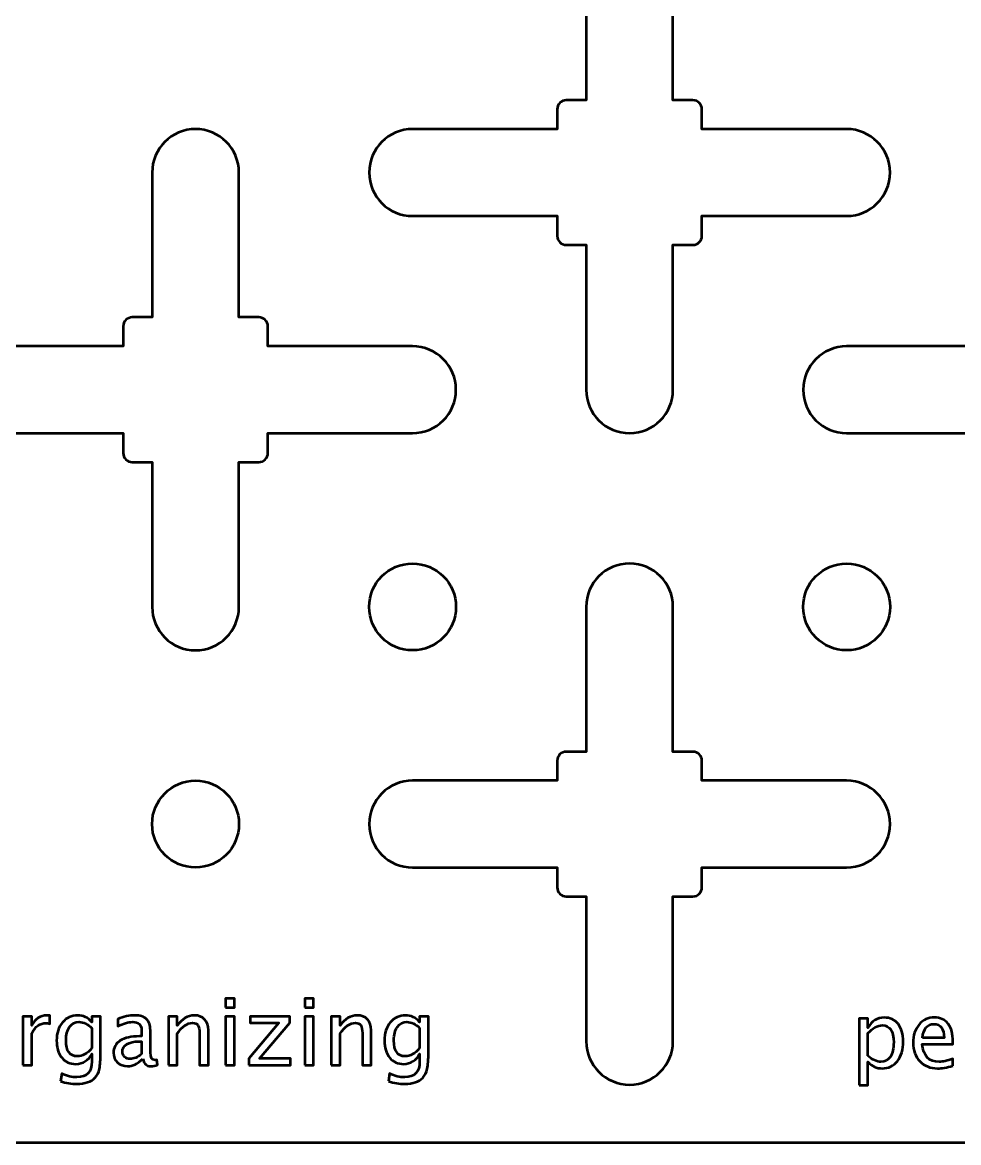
# Model space of a CAD drawing. Header units: centimetres. Extents: x -27.7 to 27.7, y -29.2 to 29.2.
# Drawn here: x -20.7 to -14.23, y -29.2 to -21.46 of the extents above; entities that cross this region are included whole.
import ezdxf

# ---------------------------------------------------------------- set-up
doc = ezdxf.new("R2010")
doc.units = ezdxf.units.CM
doc.header["$MEASUREMENT"] = 0
doc.layers.add('Layer 1', color=7, linetype='Continuous')

msp = doc.modelspace()

# ---------------------------------------------------------------- linework, layer by layer
at = {"layer": 'Layer 1', "lineweight": 53}
for centre in [(-17.99999, -25.50001), (-14.99999, -25.50001), (-19.49999, -27.00001)]:
    msp.add_ellipse(centre, major_axis=(0, 0.30001), ratio=1, dxfattribs=at)
for points, knots in [([(-27.7, -28.7), (-27.7, -28.7), (-27.7, 28.7), (-27.7, 28.7), (-27.7, 28.7), (-27.7, 28.97614), (-27.47614, 29.2), (-27.2, 29.2), (-27.2, 29.2), (-27.2, 29.2), (27.2, 29.2), (27.2, 29.2), (27.2, 29.2), (27.47614, 29.2), (27.7, 28.97614), (27.7, 28.7), (27.7, 28.7), (27.7, 28.7), (27.7, -28.7), (27.7, -28.7), (27.7, -28.7), (27.7, -28.97614), (27.47614, -29.2), (27.2, -29.2), (27.2, -29.2), (27.2, -29.2), (-27.2, -29.2), (-27.2, -29.2), (-27.2, -29.2), (-27.47614, -29.2), (-27.7, -28.97614), (-27.7, -28.7)], [0, 0, 0, 0, 0.1111111, 0.1111111, 0.1111111, 0.1111111, 0.2222222, 0.2222222, 0.2222222, 0.2222222, 0.3333333, 0.3333333, 0.3333333, 0.3333333, 0.4444444, 0.4444444, 0.4444444, 0.4444444, 0.5555556, 0.5555556, 0.5555556, 0.5555556, 0.6666667, 0.6666667, 0.6666667, 0.6666667, 0.7777778, 0.7777778, 0.7777778, 0.7777778, 1, 1, 1, 1]), ([(-16.8, -24), (-16.8, -24), (-16.8, -22.99998), (-16.8, -22.99998), (-16.8, -22.99998), (-16.8, -22.99998), (-16.9375, -22.99998), (-16.9375, -22.99998), (-16.9375, -22.99998), (-16.97202, -22.99998), (-17, -22.97199), (-17, -22.93748), (-17, -22.93748), (-17, -22.93748), (-17, -22.8), (-17, -22.8), (-17, -22.8), (-17, -22.8), (-18, -22.8), (-18, -22.8), (-18, -22.8), (-18.16569, -22.8), (-18.3, -22.66569), (-18.3, -22.5), (-18.3, -22.5), (-18.3, -22.33431), (-18.16569, -22.2), (-18, -22.2), (-18, -22.2), (-18, -22.2), (-17, -22.2), (-17, -22.2), (-17, -22.2), (-17, -22.2), (-17, -22.06252), (-17, -22.06252), (-17, -22.06252), (-17, -22.02801), (-16.97202, -22.00002), (-16.9375, -22.00002), (-16.9375, -22.00002), (-16.9375, -22.00002), (-16.8, -22.00002), (-16.8, -22.00002), (-16.8, -22.00002), (-16.8, -22.00002), (-16.8, -21), (-16.8, -21), (-16.8, -21), (-16.8, -20.83431), (-16.66569, -20.7), (-16.5, -20.7), (-16.5, -20.7), (-16.33431, -20.7), (-16.2, -20.83431), (-16.2, -21), (-16.2, -21), (-16.2, -21), (-16.2, -22.00002), (-16.2, -22.00002), (-16.2, -22.00002), (-16.2, -22.00002), (-16.0625, -22.00002), (-16.0625, -22.00002), (-16.0625, -22.00002), (-16.02798, -22.00002), (-16, -22.02801), (-16, -22.06252), (-16, -22.06252), (-16, -22.06252), (-16, -22.2), (-16, -22.2), (-16, -22.2), (-16, -22.2), (-15, -22.2), (-15, -22.2), (-15, -22.2), (-14.83431, -22.2), (-14.7, -22.33431), (-14.7, -22.5), (-14.7, -22.5), (-14.7, -22.66569), (-14.83431, -22.8), (-15, -22.8), (-15, -22.8), (-15, -22.8), (-16, -22.8), (-16, -22.8), (-16, -22.8), (-16, -22.8), (-16, -22.93748), (-16, -22.93748), (-16, -22.93748), (-16, -22.97199), (-16.02798, -22.99998), (-16.0625, -22.99998), (-16.0625, -22.99998), (-16.0625, -22.99998), (-16.2, -22.99998), (-16.2, -22.99998), (-16.2, -22.99998), (-16.2, -22.99998), (-16.2, -24), (-16.2, -24), (-16.2, -24), (-16.2, -24.16569), (-16.33431, -24.3), (-16.5, -24.3), (-16.5, -24.3), (-16.66569, -24.3), (-16.8, -24.16569), (-16.8, -24)], [0, 0, 0, 0, 0.0344828, 0.0344828, 0.0344828, 0.0344828, 0.0689655, 0.0689655, 0.0689655, 0.0689655, 0.1034483, 0.1034483, 0.1034483, 0.1034483, 0.137931, 0.137931, 0.137931, 0.137931, 0.1724138, 0.1724138, 0.1724138, 0.1724138, 0.2068966, 0.2068966, 0.2068966, 0.2068966, 0.2413793, 0.2413793, 0.2413793, 0.2413793, 0.2758621, 0.2758621, 0.2758621, 0.2758621, 0.3103448, 0.3103448, 0.3103448, 0.3103448, 0.3448276, 0.3448276, 0.3448276, 0.3448276, 0.3793103, 0.3793103, 0.3793103, 0.3793103, 0.4137931, 0.4137931, 0.4137931, 0.4137931, 0.4482759, 0.4482759, 0.4482759, 0.4482759, 0.4827586, 0.4827586, 0.4827586, 0.4827586, 0.5172414, 0.5172414, 0.5172414, 0.5172414, 0.5517241, 0.5517241, 0.5517241, 0.5517241, 0.5862069, 0.5862069, 0.5862069, 0.5862069, 0.6206897, 0.6206897, 0.6206897, 0.6206897, 0.6551724, 0.6551724, 0.6551724, 0.6551724, 0.6896552, 0.6896552, 0.6896552, 0.6896552, 0.7241379, 0.7241379, 0.7241379, 0.7241379, 0.7586207, 0.7586207, 0.7586207, 0.7586207, 0.7931034, 0.7931034, 0.7931034, 0.7931034, 0.8275862, 0.8275862, 0.8275862, 0.8275862, 0.862069, 0.862069, 0.862069, 0.862069, 0.8965517, 0.8965517, 0.8965517, 0.8965517, 0.9310345, 0.9310345, 0.9310345, 0.9310345, 1, 1, 1, 1]), ([(-19.8, -25.5), (-19.8, -25.5), (-19.8, -24.49998), (-19.8, -24.49998), (-19.8, -24.49998), (-19.8, -24.49998), (-19.9375, -24.49998), (-19.9375, -24.49998), (-19.9375, -24.49998), (-19.97202, -24.49998), (-20, -24.47199), (-20, -24.43748), (-20, -24.43748), (-20, -24.43748), (-20, -24.3), (-20, -24.3), (-20, -24.3), (-20, -24.3), (-21, -24.3), (-21, -24.3), (-21, -24.3), (-21.16569, -24.3), (-21.3, -24.16569), (-21.3, -24), (-21.3, -24), (-21.3, -23.83431), (-21.16569, -23.7), (-21, -23.7), (-21, -23.7), (-21, -23.7), (-20, -23.7), (-20, -23.7), (-20, -23.7), (-20, -23.7), (-20, -23.56252), (-20, -23.56252), (-20, -23.56252), (-20, -23.52801), (-19.97202, -23.50002), (-19.9375, -23.50002), (-19.9375, -23.50002), (-19.9375, -23.50002), (-19.8, -23.50002), (-19.8, -23.50002), (-19.8, -23.50002), (-19.8, -23.50002), (-19.8, -22.5), (-19.8, -22.5), (-19.8, -22.5), (-19.8, -22.33431), (-19.66569, -22.2), (-19.5, -22.2), (-19.5, -22.2), (-19.33431, -22.2), (-19.2, -22.33431), (-19.2, -22.5), (-19.2, -22.5), (-19.2, -22.5), (-19.2, -23.50002), (-19.2, -23.50002), (-19.2, -23.50002), (-19.2, -23.50002), (-19.0625, -23.50002), (-19.0625, -23.50002), (-19.0625, -23.50002), (-19.02798, -23.50002), (-19, -23.52801), (-19, -23.56252), (-19, -23.56252), (-19, -23.56252), (-19, -23.7), (-19, -23.7), (-19, -23.7), (-19, -23.7), (-18, -23.7), (-18, -23.7), (-18, -23.7), (-17.83431, -23.7), (-17.7, -23.83431), (-17.7, -24), (-17.7, -24), (-17.7, -24.16569), (-17.83431, -24.3), (-18, -24.3), (-18, -24.3), (-18, -24.3), (-19, -24.3), (-19, -24.3), (-19, -24.3), (-19, -24.3), (-19, -24.43748), (-19, -24.43748), (-19, -24.43748), (-19, -24.47199), (-19.02798, -24.49998), (-19.0625, -24.49998), (-19.0625, -24.49998), (-19.0625, -24.49998), (-19.2, -24.49998), (-19.2, -24.49998), (-19.2, -24.49998), (-19.2, -24.49998), (-19.2, -25.5), (-19.2, -25.5), (-19.2, -25.5), (-19.2, -25.66569), (-19.33431, -25.8), (-19.5, -25.8), (-19.5, -25.8), (-19.66569, -25.8), (-19.8, -25.66569), (-19.8, -25.5)], [0, 0, 0, 0, 0.0344828, 0.0344828, 0.0344828, 0.0344828, 0.0689655, 0.0689655, 0.0689655, 0.0689655, 0.1034483, 0.1034483, 0.1034483, 0.1034483, 0.137931, 0.137931, 0.137931, 0.137931, 0.1724138, 0.1724138, 0.1724138, 0.1724138, 0.2068966, 0.2068966, 0.2068966, 0.2068966, 0.2413793, 0.2413793, 0.2413793, 0.2413793, 0.2758621, 0.2758621, 0.2758621, 0.2758621, 0.3103448, 0.3103448, 0.3103448, 0.3103448, 0.3448276, 0.3448276, 0.3448276, 0.3448276, 0.3793103, 0.3793103, 0.3793103, 0.3793103, 0.4137931, 0.4137931, 0.4137931, 0.4137931, 0.4482759, 0.4482759, 0.4482759, 0.4482759, 0.4827586, 0.4827586, 0.4827586, 0.4827586, 0.5172414, 0.5172414, 0.5172414, 0.5172414, 0.5517241, 0.5517241, 0.5517241, 0.5517241, 0.5862069, 0.5862069, 0.5862069, 0.5862069, 0.6206897, 0.6206897, 0.6206897, 0.6206897, 0.6551724, 0.6551724, 0.6551724, 0.6551724, 0.6896552, 0.6896552, 0.6896552, 0.6896552, 0.7241379, 0.7241379, 0.7241379, 0.7241379, 0.7586207, 0.7586207, 0.7586207, 0.7586207, 0.7931034, 0.7931034, 0.7931034, 0.7931034, 0.8275862, 0.8275862, 0.8275862, 0.8275862, 0.862069, 0.862069, 0.862069, 0.862069, 0.8965517, 0.8965517, 0.8965517, 0.8965517, 0.9310345, 0.9310345, 0.9310345, 0.9310345, 1, 1, 1, 1]), ([(-13.8, -25.5), (-13.8, -25.5), (-13.8, -24.49998), (-13.8, -24.49998), (-13.8, -24.49998), (-13.8, -24.49998), (-13.9375, -24.49998), (-13.9375, -24.49998), (-13.9375, -24.49998), (-13.97202, -24.49998), (-14, -24.47199), (-14, -24.43748), (-14, -24.43748), (-14, -24.43748), (-14, -24.3), (-14, -24.3), (-14, -24.3), (-14, -24.3), (-15, -24.3), (-15, -24.3), (-15, -24.3), (-15.16569, -24.3), (-15.3, -24.16569), (-15.3, -24), (-15.3, -24), (-15.3, -23.83431), (-15.16569, -23.7), (-15, -23.7), (-15, -23.7), (-15, -23.7), (-14, -23.7), (-14, -23.7), (-14, -23.7), (-14, -23.7), (-14, -23.56252), (-14, -23.56252), (-14, -23.56252), (-14, -23.52801), (-13.97202, -23.50002), (-13.9375, -23.50002), (-13.9375, -23.50002), (-13.9375, -23.50002), (-13.8, -23.50002), (-13.8, -23.50002), (-13.8, -23.50002), (-13.8, -23.50002), (-13.8, -22.5), (-13.8, -22.5), (-13.8, -22.5), (-13.8, -22.33431), (-13.66569, -22.2), (-13.5, -22.2), (-13.5, -22.2), (-13.33431, -22.2), (-13.2, -22.33431), (-13.2, -22.5), (-13.2, -22.5), (-13.2, -22.5), (-13.2, -23.50002), (-13.2, -23.50002), (-13.2, -23.50002), (-13.2, -23.50002), (-13.0625, -23.50002), (-13.0625, -23.50002), (-13.0625, -23.50002), (-13.02798, -23.50002), (-13, -23.52801), (-13, -23.56252), (-13, -23.56252), (-13, -23.56252), (-13, -23.7), (-13, -23.7), (-13, -23.7), (-13, -23.7), (-12, -23.7), (-12, -23.7), (-12, -23.7), (-11.83431, -23.7), (-11.7, -23.83431), (-11.7, -24), (-11.7, -24), (-11.7, -24.16569), (-11.83431, -24.3), (-12, -24.3), (-12, -24.3), (-12, -24.3), (-13, -24.3), (-13, -24.3), (-13, -24.3), (-13, -24.3), (-13, -24.43748), (-13, -24.43748), (-13, -24.43748), (-13, -24.47199), (-13.02798, -24.49998), (-13.0625, -24.49998), (-13.0625, -24.49998), (-13.0625, -24.49998), (-13.2, -24.49998), (-13.2, -24.49998), (-13.2, -24.49998), (-13.2, -24.49998), (-13.2, -25.5), (-13.2, -25.5), (-13.2, -25.5), (-13.2, -25.66569), (-13.33431, -25.8), (-13.5, -25.8), (-13.5, -25.8), (-13.66569, -25.8), (-13.8, -25.66569), (-13.8, -25.5)], [0, 0, 0, 0, 0.0344828, 0.0344828, 0.0344828, 0.0344828, 0.0689655, 0.0689655, 0.0689655, 0.0689655, 0.1034483, 0.1034483, 0.1034483, 0.1034483, 0.137931, 0.137931, 0.137931, 0.137931, 0.1724138, 0.1724138, 0.1724138, 0.1724138, 0.2068966, 0.2068966, 0.2068966, 0.2068966, 0.2413793, 0.2413793, 0.2413793, 0.2413793, 0.2758621, 0.2758621, 0.2758621, 0.2758621, 0.3103448, 0.3103448, 0.3103448, 0.3103448, 0.3448276, 0.3448276, 0.3448276, 0.3448276, 0.3793103, 0.3793103, 0.3793103, 0.3793103, 0.4137931, 0.4137931, 0.4137931, 0.4137931, 0.4482759, 0.4482759, 0.4482759, 0.4482759, 0.4827586, 0.4827586, 0.4827586, 0.4827586, 0.5172414, 0.5172414, 0.5172414, 0.5172414, 0.5517241, 0.5517241, 0.5517241, 0.5517241, 0.5862069, 0.5862069, 0.5862069, 0.5862069, 0.6206897, 0.6206897, 0.6206897, 0.6206897, 0.6551724, 0.6551724, 0.6551724, 0.6551724, 0.6896552, 0.6896552, 0.6896552, 0.6896552, 0.7241379, 0.7241379, 0.7241379, 0.7241379, 0.7586207, 0.7586207, 0.7586207, 0.7586207, 0.7931034, 0.7931034, 0.7931034, 0.7931034, 0.8275862, 0.8275862, 0.8275862, 0.8275862, 0.862069, 0.862069, 0.862069, 0.862069, 0.8965517, 0.8965517, 0.8965517, 0.8965517, 0.9310345, 0.9310345, 0.9310345, 0.9310345, 1, 1, 1, 1]), ([(-16.8, -28.5), (-16.8, -28.5), (-16.8, -27.49998), (-16.8, -27.49998), (-16.8, -27.49998), (-16.8, -27.49998), (-16.9375, -27.49998), (-16.9375, -27.49998), (-16.9375, -27.49998), (-16.97202, -27.49998), (-17, -27.47199), (-17, -27.43748), (-17, -27.43748), (-17, -27.43748), (-17, -27.3), (-17, -27.3), (-17, -27.3), (-17, -27.3), (-18, -27.3), (-18, -27.3), (-18, -27.3), (-18.16569, -27.3), (-18.3, -27.16569), (-18.3, -27), (-18.3, -27), (-18.3, -26.83431), (-18.16569, -26.7), (-18, -26.7), (-18, -26.7), (-18, -26.7), (-17, -26.7), (-17, -26.7), (-17, -26.7), (-17, -26.7), (-17, -26.56252), (-17, -26.56252), (-17, -26.56252), (-17, -26.52801), (-16.97202, -26.50002), (-16.9375, -26.50002), (-16.9375, -26.50002), (-16.9375, -26.50002), (-16.8, -26.50002), (-16.8, -26.50002), (-16.8, -26.50002), (-16.8, -26.50002), (-16.8, -25.5), (-16.8, -25.5), (-16.8, -25.5), (-16.8, -25.33431), (-16.66569, -25.2), (-16.5, -25.2), (-16.5, -25.2), (-16.33431, -25.2), (-16.2, -25.33431), (-16.2, -25.5), (-16.2, -25.5), (-16.2, -25.5), (-16.2, -26.50002), (-16.2, -26.50002), (-16.2, -26.50002), (-16.2, -26.50002), (-16.0625, -26.50002), (-16.0625, -26.50002), (-16.0625, -26.50002), (-16.02798, -26.50002), (-16, -26.52801), (-16, -26.56252), (-16, -26.56252), (-16, -26.56252), (-16, -26.7), (-16, -26.7), (-16, -26.7), (-16, -26.7), (-15, -26.7), (-15, -26.7), (-15, -26.7), (-14.83431, -26.7), (-14.7, -26.83431), (-14.7, -27), (-14.7, -27), (-14.7, -27.16569), (-14.83431, -27.3), (-15, -27.3), (-15, -27.3), (-15, -27.3), (-16, -27.3), (-16, -27.3), (-16, -27.3), (-16, -27.3), (-16, -27.43748), (-16, -27.43748), (-16, -27.43748), (-16, -27.47199), (-16.02798, -27.49998), (-16.0625, -27.49998), (-16.0625, -27.49998), (-16.0625, -27.49998), (-16.2, -27.49998), (-16.2, -27.49998), (-16.2, -27.49998), (-16.2, -27.49998), (-16.2, -28.5), (-16.2, -28.5), (-16.2, -28.5), (-16.2, -28.66569), (-16.33431, -28.8), (-16.5, -28.8), (-16.5, -28.8), (-16.66569, -28.8), (-16.8, -28.66569), (-16.8, -28.5)], [0, 0, 0, 0, 0.0344828, 0.0344828, 0.0344828, 0.0344828, 0.0689655, 0.0689655, 0.0689655, 0.0689655, 0.1034483, 0.1034483, 0.1034483, 0.1034483, 0.137931, 0.137931, 0.137931, 0.137931, 0.1724138, 0.1724138, 0.1724138, 0.1724138, 0.2068966, 0.2068966, 0.2068966, 0.2068966, 0.2413793, 0.2413793, 0.2413793, 0.2413793, 0.2758621, 0.2758621, 0.2758621, 0.2758621, 0.3103448, 0.3103448, 0.3103448, 0.3103448, 0.3448276, 0.3448276, 0.3448276, 0.3448276, 0.3793103, 0.3793103, 0.3793103, 0.3793103, 0.4137931, 0.4137931, 0.4137931, 0.4137931, 0.4482759, 0.4482759, 0.4482759, 0.4482759, 0.4827586, 0.4827586, 0.4827586, 0.4827586, 0.5172414, 0.5172414, 0.5172414, 0.5172414, 0.5517241, 0.5517241, 0.5517241, 0.5517241, 0.5862069, 0.5862069, 0.5862069, 0.5862069, 0.6206897, 0.6206897, 0.6206897, 0.6206897, 0.6551724, 0.6551724, 0.6551724, 0.6551724, 0.6896552, 0.6896552, 0.6896552, 0.6896552, 0.7241379, 0.7241379, 0.7241379, 0.7241379, 0.7586207, 0.7586207, 0.7586207, 0.7586207, 0.7931034, 0.7931034, 0.7931034, 0.7931034, 0.8275862, 0.8275862, 0.8275862, 0.8275862, 0.862069, 0.862069, 0.862069, 0.862069, 0.8965517, 0.8965517, 0.8965517, 0.8965517, 0.9310345, 0.9310345, 0.9310345, 0.9310345, 1, 1, 1, 1])]:
    msp.add_open_spline(points, degree=3, knots=knots, dxfattribs=at)
at = {"layer": 'Layer 1', "color": 5, "lineweight": 53}
for points, knots in [([(-19.29268, -28.26664), (-19.29268, -28.26664), (-19.29268, -28.20568), (-19.29268, -28.20568), (-19.29268, -28.20568), (-19.29268, -28.20568), (-19.23172, -28.20568), (-19.23172, -28.20568), (-19.23172, -28.20568), (-19.23172, -28.20568), (-19.23172, -28.26664), (-19.23172, -28.26664), (-19.23172, -28.26664), (-19.23172, -28.26664), (-19.29268, -28.26664), (-19.29268, -28.26664)], [0, 0, 0, 0, 0.2, 0.2, 0.2, 0.2, 0.4, 0.4, 0.4, 0.4, 0.6, 0.6, 0.6, 0.6, 1, 1, 1, 1]), ([(-18.7452, -28.26664), (-18.7452, -28.26664), (-18.7452, -28.20568), (-18.7452, -28.20568), (-18.7452, -28.20568), (-18.7452, -28.20568), (-18.68424, -28.20568), (-18.68424, -28.20568), (-18.68424, -28.20568), (-18.68424, -28.20568), (-18.68424, -28.26664), (-18.68424, -28.26664), (-18.68424, -28.26664), (-18.68424, -28.26664), (-18.7452, -28.26664), (-18.7452, -28.26664)], [0, 0, 0, 0, 0.2, 0.2, 0.2, 0.2, 0.4, 0.4, 0.4, 0.4, 0.6, 0.6, 0.6, 0.6, 1, 1, 1, 1]), ([(-20.69317, -28.66479), (-20.69317, -28.66479), (-20.69317, -28.32824), (-20.69317, -28.32824), (-20.69317, -28.32824), (-20.69317, -28.32824), (-20.63221, -28.32824), (-20.63221, -28.32824), (-20.63221, -28.32824), (-20.63221, -28.32824), (-20.63221, -28.39185), (-20.63221, -28.39185), (-20.63221, -28.39185), (-20.60797, -28.34475), (-20.57284, -28.32125), (-20.52669, -28.32125), (-20.52669, -28.32125), (-20.52045, -28.32125), (-20.51389, -28.32178), (-20.50711, -28.32284), (-20.50711, -28.32284), (-20.50711, -28.32284), (-20.50711, -28.37989), (-20.50711, -28.37989), (-20.50711, -28.37989), (-20.5177, -28.37639), (-20.52701, -28.37459), (-20.53505, -28.37459), (-20.53505, -28.37459), (-20.57379, -28.37459), (-20.60617, -28.39745), (-20.63221, -28.44328), (-20.63221, -28.44328), (-20.63221, -28.44328), (-20.63221, -28.66479), (-20.63221, -28.66479), (-20.63221, -28.66479), (-20.63221, -28.66479), (-20.69317, -28.66479), (-20.69317, -28.66479)], [0, 0, 0, 0, 0.0909091, 0.0909091, 0.0909091, 0.0909091, 0.1818182, 0.1818182, 0.1818182, 0.1818182, 0.2727273, 0.2727273, 0.2727273, 0.2727273, 0.3636364, 0.3636364, 0.3636364, 0.3636364, 0.4545455, 0.4545455, 0.4545455, 0.4545455, 0.5454545, 0.5454545, 0.5454545, 0.5454545, 0.6363636, 0.6363636, 0.6363636, 0.6363636, 0.7272727, 0.7272727, 0.7272727, 0.7272727, 0.8181818, 0.8181818, 0.8181818, 0.8181818, 1, 1, 1, 1]), ([(-20.43208, -28.77655), (-20.43208, -28.77655), (-20.42488, -28.72385), (-20.42488, -28.72385), (-20.42488, -28.72385), (-20.38953, -28.74036), (-20.3545, -28.74861), (-20.3199, -28.74861), (-20.3199, -28.74861), (-20.25121, -28.74861), (-20.21681, -28.7122), (-20.21681, -28.6395), (-20.21681, -28.6395), (-20.21681, -28.6395), (-20.21681, -28.58658), (-20.21681, -28.58658), (-20.21681, -28.58658), (-20.2274, -28.60891), (-20.24243, -28.62616), (-20.26201, -28.63854), (-20.26201, -28.63854), (-20.28158, -28.65093), (-20.30339, -28.65717), (-20.32741, -28.65717), (-20.32741, -28.65717), (-20.36816, -28.65717), (-20.40044, -28.64256), (-20.42425, -28.61335), (-20.42425, -28.61335), (-20.44806, -28.58414), (-20.46002, -28.54456), (-20.46002, -28.49461), (-20.46002, -28.49461), (-20.46002, -28.44349), (-20.44647, -28.40179), (-20.41938, -28.36951), (-20.41938, -28.36951), (-20.39218, -28.33734), (-20.35715, -28.32125), (-20.31408, -28.32125), (-20.31408, -28.32125), (-20.2764, -28.32125), (-20.24391, -28.33649), (-20.21681, -28.36708), (-20.21681, -28.36708), (-20.21681, -28.36708), (-20.21681, -28.32824), (-20.21681, -28.32824), (-20.21681, -28.32824), (-20.21681, -28.32824), (-20.15585, -28.32824), (-20.15585, -28.32824), (-20.15585, -28.32824), (-20.15585, -28.32824), (-20.15585, -28.57293), (-20.15585, -28.57293), (-20.15585, -28.57293), (-20.15585, -28.62553), (-20.15861, -28.66447), (-20.16411, -28.68977), (-20.16411, -28.68977), (-20.16951, -28.71506), (-20.17988, -28.7358), (-20.19491, -28.75189), (-20.19491, -28.75189), (-20.22158, -28.78015), (-20.26328, -28.79433), (-20.3199, -28.79433), (-20.3199, -28.79433), (-20.35874, -28.79433), (-20.3961, -28.7884), (-20.43208, -28.77655)], [0, 0, 0, 0, 0.0526316, 0.0526316, 0.0526316, 0.0526316, 0.1052632, 0.1052632, 0.1052632, 0.1052632, 0.1578947, 0.1578947, 0.1578947, 0.1578947, 0.2105263, 0.2105263, 0.2105263, 0.2105263, 0.2631579, 0.2631579, 0.2631579, 0.2631579, 0.3157895, 0.3157895, 0.3157895, 0.3157895, 0.3684211, 0.3684211, 0.3684211, 0.3684211, 0.4210526, 0.4210526, 0.4210526, 0.4210526, 0.4736842, 0.4736842, 0.4736842, 0.4736842, 0.5263158, 0.5263158, 0.5263158, 0.5263158, 0.5789474, 0.5789474, 0.5789474, 0.5789474, 0.6315789, 0.6315789, 0.6315789, 0.6315789, 0.6842105, 0.6842105, 0.6842105, 0.6842105, 0.7368421, 0.7368421, 0.7368421, 0.7368421, 0.7894737, 0.7894737, 0.7894737, 0.7894737, 0.8421053, 0.8421053, 0.8421053, 0.8421053, 0.8947368, 0.8947368, 0.8947368, 0.8947368, 1, 1, 1, 1]), ([(-20.21681, -28.54837), (-20.21681, -28.54837), (-20.21681, -28.40878), (-20.21681, -28.40878), (-20.21681, -28.40878), (-20.2437, -28.38094), (-20.27301, -28.36697), (-20.30466, -28.36697), (-20.30466, -28.36697), (-20.33281, -28.36697), (-20.35482, -28.37819), (-20.3707, -28.40074), (-20.3707, -28.40074), (-20.38668, -28.42317), (-20.39461, -28.45439), (-20.39461, -28.49419), (-20.39461, -28.49419), (-20.39461, -28.56732), (-20.36869, -28.60383), (-20.31672, -28.60383), (-20.31672, -28.60383), (-20.28137, -28.60383), (-20.24804, -28.58531), (-20.21681, -28.54837)], [0, 0, 0, 0, 0.1428571, 0.1428571, 0.1428571, 0.1428571, 0.2857143, 0.2857143, 0.2857143, 0.2857143, 0.4285714, 0.4285714, 0.4285714, 0.4285714, 0.5714286, 0.5714286, 0.5714286, 0.5714286, 0.7142857, 0.7142857, 0.7142857, 0.7142857, 1, 1, 1, 1]), ([(-19.86397, -28.62193), (-19.90059, -28.65558), (-19.93583, -28.67241), (-19.9697, -28.67241), (-19.9697, -28.67241), (-19.99753, -28.67241), (-20.02071, -28.66373), (-20.03902, -28.64627), (-20.03902, -28.64627), (-20.05743, -28.62881), (-20.06664, -28.60679), (-20.06664, -28.58023), (-20.06664, -28.58023), (-20.06664, -28.5435), (-20.05119, -28.51525), (-20.02028, -28.49556), (-20.02028, -28.49556), (-19.98938, -28.47588), (-19.94504, -28.46603), (-19.88725, -28.46603), (-19.88725, -28.46603), (-19.88725, -28.46603), (-19.87296, -28.46603), (-19.87296, -28.46603), (-19.87296, -28.46603), (-19.87296, -28.46603), (-19.87296, -28.4255), (-19.87296, -28.4255), (-19.87296, -28.4255), (-19.87296, -28.38645), (-19.89328, -28.36697), (-19.93403, -28.36697), (-19.93403, -28.36697), (-19.96557, -28.36697), (-20.00007, -28.37692), (-20.03743, -28.39682), (-20.03743, -28.39682), (-20.03743, -28.39682), (-20.03743, -28.34665), (-20.03743, -28.34665), (-20.03743, -28.34665), (-19.99637, -28.32972), (-19.95763, -28.32125), (-19.92133, -28.32125), (-19.92133, -28.32125), (-19.88397, -28.32125), (-19.85635, -28.32972), (-19.83867, -28.34676), (-19.83867, -28.34676), (-19.82089, -28.3638), (-19.812, -28.39005), (-19.812, -28.4255), (-19.812, -28.4255), (-19.812, -28.4255), (-19.812, -28.57758), (-19.812, -28.57758), (-19.812, -28.57758), (-19.812, -28.6124), (-19.80132, -28.62986), (-19.77983, -28.62986), (-19.77983, -28.62986), (-19.77719, -28.62986), (-19.77327, -28.62944), (-19.76808, -28.62859), (-19.76808, -28.62859), (-19.76808, -28.62859), (-19.76374, -28.66246), (-19.76374, -28.66246), (-19.76374, -28.66246), (-19.77761, -28.66913), (-19.79285, -28.67241), (-19.80957, -28.67241), (-19.80957, -28.67241), (-19.83804, -28.67241), (-19.85614, -28.65558), (-19.86397, -28.62193)], [0, 0, 0, 0, 0.05, 0.05, 0.05, 0.05, 0.1, 0.1, 0.1, 0.1, 0.15, 0.15, 0.15, 0.15, 0.2, 0.2, 0.2, 0.2, 0.25, 0.25, 0.25, 0.25, 0.3, 0.3, 0.3, 0.3, 0.35, 0.35, 0.35, 0.35, 0.4, 0.4, 0.4, 0.4, 0.45, 0.45, 0.45, 0.45, 0.5, 0.5, 0.5, 0.5, 0.55, 0.55, 0.55, 0.55, 0.6, 0.6, 0.6, 0.6, 0.65, 0.65, 0.65, 0.65, 0.7, 0.7, 0.7, 0.7, 0.75, 0.75, 0.75, 0.75, 0.8, 0.8, 0.8, 0.8, 0.85, 0.85, 0.85, 0.85, 0.9, 0.9, 0.9, 0.9, 1, 1, 1, 1]), ([(-19.6868, -28.66479), (-19.6868, -28.66479), (-19.6868, -28.32824), (-19.6868, -28.32824), (-19.6868, -28.32824), (-19.6868, -28.32824), (-19.62584, -28.32824), (-19.62584, -28.32824), (-19.62584, -28.32824), (-19.62584, -28.32824), (-19.62584, -28.39185), (-19.62584, -28.39185), (-19.62584, -28.39185), (-19.59356, -28.34475), (-19.55398, -28.32125), (-19.5072, -28.32125), (-19.5072, -28.32125), (-19.47778, -28.32125), (-19.45439, -28.33046), (-19.43714, -28.34898), (-19.43714, -28.34898), (-19.41989, -28.3674), (-19.41121, -28.39227), (-19.41121, -28.42338), (-19.41121, -28.42338), (-19.41121, -28.42338), (-19.41121, -28.66479), (-19.41121, -28.66479), (-19.41121, -28.66479), (-19.41121, -28.66479), (-19.47217, -28.66479), (-19.47217, -28.66479), (-19.47217, -28.66479), (-19.47217, -28.66479), (-19.47217, -28.44328), (-19.47217, -28.44328), (-19.47217, -28.44328), (-19.47217, -28.4183), (-19.47587, -28.40052), (-19.48318, -28.38994), (-19.48318, -28.38994), (-19.49058, -28.37925), (-19.50276, -28.37396), (-19.51979, -28.37396), (-19.51979, -28.37396), (-19.55726, -28.37396), (-19.59261, -28.39841), (-19.62584, -28.4473), (-19.62584, -28.4473), (-19.62584, -28.4473), (-19.62584, -28.66479), (-19.62584, -28.66479), (-19.62584, -28.66479), (-19.62584, -28.66479), (-19.6868, -28.66479), (-19.6868, -28.66479)], [0, 0, 0, 0, 0.0666667, 0.0666667, 0.0666667, 0.0666667, 0.1333333, 0.1333333, 0.1333333, 0.1333333, 0.2, 0.2, 0.2, 0.2, 0.2666667, 0.2666667, 0.2666667, 0.2666667, 0.3333333, 0.3333333, 0.3333333, 0.3333333, 0.4, 0.4, 0.4, 0.4, 0.4666667, 0.4666667, 0.4666667, 0.4666667, 0.5333333, 0.5333333, 0.5333333, 0.5333333, 0.6, 0.6, 0.6, 0.6, 0.6666667, 0.6666667, 0.6666667, 0.6666667, 0.7333333, 0.7333333, 0.7333333, 0.7333333, 0.8, 0.8, 0.8, 0.8, 0.8666667, 0.8666667, 0.8666667, 0.8666667, 1, 1, 1, 1]), ([(-19.29268, -28.66479), (-19.29268, -28.66479), (-19.29268, -28.32824), (-19.29268, -28.32824), (-19.29268, -28.32824), (-19.29268, -28.32824), (-19.23172, -28.32824), (-19.23172, -28.32824), (-19.23172, -28.32824), (-19.23172, -28.32824), (-19.23172, -28.66479), (-19.23172, -28.66479), (-19.23172, -28.66479), (-19.23172, -28.66479), (-19.29268, -28.66479), (-19.29268, -28.66479)], [0, 0, 0, 0, 0.2, 0.2, 0.2, 0.2, 0.4, 0.4, 0.4, 0.4, 0.6, 0.6, 0.6, 0.6, 1, 1, 1, 1]), ([(-19.13202, -28.66479), (-19.13202, -28.66479), (-19.13202, -28.61907), (-19.13202, -28.61907), (-19.13202, -28.61907), (-19.13202, -28.61907), (-18.92321, -28.37396), (-18.92321, -28.37396), (-18.92321, -28.37396), (-18.92321, -28.37396), (-19.12239, -28.37396), (-19.12239, -28.37396), (-19.12239, -28.37396), (-19.12239, -28.37396), (-19.12239, -28.32824), (-19.12239, -28.32824), (-19.12239, -28.32824), (-19.12239, -28.32824), (-18.84817, -28.32824), (-18.84817, -28.32824), (-18.84817, -28.32824), (-18.84817, -28.32824), (-18.84817, -28.37396), (-18.84817, -28.37396), (-18.84817, -28.37396), (-18.84817, -28.37396), (-19.05698, -28.61907), (-19.05698, -28.61907), (-19.05698, -28.61907), (-19.05698, -28.61907), (-18.84436, -28.61907), (-18.84436, -28.61907), (-18.84436, -28.61907), (-18.84436, -28.61907), (-18.84436, -28.66479), (-18.84436, -28.66479), (-18.84436, -28.66479), (-18.84436, -28.66479), (-19.13202, -28.66479), (-19.13202, -28.66479)], [0, 0, 0, 0, 0.0909091, 0.0909091, 0.0909091, 0.0909091, 0.1818182, 0.1818182, 0.1818182, 0.1818182, 0.2727273, 0.2727273, 0.2727273, 0.2727273, 0.3636364, 0.3636364, 0.3636364, 0.3636364, 0.4545455, 0.4545455, 0.4545455, 0.4545455, 0.5454545, 0.5454545, 0.5454545, 0.5454545, 0.6363636, 0.6363636, 0.6363636, 0.6363636, 0.7272727, 0.7272727, 0.7272727, 0.7272727, 0.8181818, 0.8181818, 0.8181818, 0.8181818, 1, 1, 1, 1]), ([(-18.7452, -28.66479), (-18.7452, -28.66479), (-18.7452, -28.32824), (-18.7452, -28.32824), (-18.7452, -28.32824), (-18.7452, -28.32824), (-18.68424, -28.32824), (-18.68424, -28.32824), (-18.68424, -28.32824), (-18.68424, -28.32824), (-18.68424, -28.66479), (-18.68424, -28.66479), (-18.68424, -28.66479), (-18.68424, -28.66479), (-18.7452, -28.66479), (-18.7452, -28.66479)], [0, 0, 0, 0, 0.2, 0.2, 0.2, 0.2, 0.4, 0.4, 0.4, 0.4, 0.6, 0.6, 0.6, 0.6, 1, 1, 1, 1]), ([(-18.56168, -28.66479), (-18.56168, -28.66479), (-18.56168, -28.32824), (-18.56168, -28.32824), (-18.56168, -28.32824), (-18.56168, -28.32824), (-18.50072, -28.32824), (-18.50072, -28.32824), (-18.50072, -28.32824), (-18.50072, -28.32824), (-18.50072, -28.39185), (-18.50072, -28.39185), (-18.50072, -28.39185), (-18.46844, -28.34475), (-18.42886, -28.32125), (-18.38208, -28.32125), (-18.38208, -28.32125), (-18.35266, -28.32125), (-18.32927, -28.33046), (-18.31202, -28.34898), (-18.31202, -28.34898), (-18.29477, -28.3674), (-18.28609, -28.39227), (-18.28609, -28.42338), (-18.28609, -28.42338), (-18.28609, -28.42338), (-18.28609, -28.66479), (-18.28609, -28.66479), (-18.28609, -28.66479), (-18.28609, -28.66479), (-18.34705, -28.66479), (-18.34705, -28.66479), (-18.34705, -28.66479), (-18.34705, -28.66479), (-18.34705, -28.44328), (-18.34705, -28.44328), (-18.34705, -28.44328), (-18.34705, -28.4183), (-18.35075, -28.40052), (-18.35806, -28.38994), (-18.35806, -28.38994), (-18.36546, -28.37925), (-18.37764, -28.37396), (-18.39467, -28.37396), (-18.39467, -28.37396), (-18.43214, -28.37396), (-18.46749, -28.39841), (-18.50072, -28.4473), (-18.50072, -28.4473), (-18.50072, -28.4473), (-18.50072, -28.66479), (-18.50072, -28.66479), (-18.50072, -28.66479), (-18.50072, -28.66479), (-18.56168, -28.66479), (-18.56168, -28.66479)], [0, 0, 0, 0, 0.0666667, 0.0666667, 0.0666667, 0.0666667, 0.1333333, 0.1333333, 0.1333333, 0.1333333, 0.2, 0.2, 0.2, 0.2, 0.2666667, 0.2666667, 0.2666667, 0.2666667, 0.3333333, 0.3333333, 0.3333333, 0.3333333, 0.4, 0.4, 0.4, 0.4, 0.4666667, 0.4666667, 0.4666667, 0.4666667, 0.5333333, 0.5333333, 0.5333333, 0.5333333, 0.6, 0.6, 0.6, 0.6, 0.6666667, 0.6666667, 0.6666667, 0.6666667, 0.7333333, 0.7333333, 0.7333333, 0.7333333, 0.8, 0.8, 0.8, 0.8, 0.8666667, 0.8666667, 0.8666667, 0.8666667, 1, 1, 1, 1]), ([(-18.16629, -28.77655), (-18.16629, -28.77655), (-18.15909, -28.72385), (-18.15909, -28.72385), (-18.15909, -28.72385), (-18.12374, -28.74036), (-18.08871, -28.74861), (-18.05411, -28.74861), (-18.05411, -28.74861), (-17.98542, -28.74861), (-17.95102, -28.7122), (-17.95102, -28.6395), (-17.95102, -28.6395), (-17.95102, -28.6395), (-17.95102, -28.58658), (-17.95102, -28.58658), (-17.95102, -28.58658), (-17.96161, -28.60891), (-17.97664, -28.62616), (-17.99622, -28.63854), (-17.99622, -28.63854), (-18.01579, -28.65093), (-18.0376, -28.65717), (-18.06162, -28.65717), (-18.06162, -28.65717), (-18.10237, -28.65717), (-18.13465, -28.64256), (-18.15846, -28.61335), (-18.15846, -28.61335), (-18.18227, -28.58414), (-18.19423, -28.54456), (-18.19423, -28.49461), (-18.19423, -28.49461), (-18.19423, -28.44349), (-18.18068, -28.40179), (-18.15359, -28.36951), (-18.15359, -28.36951), (-18.12639, -28.33734), (-18.09136, -28.32125), (-18.04829, -28.32125), (-18.04829, -28.32125), (-18.01061, -28.32125), (-17.97812, -28.33649), (-17.95102, -28.36708), (-17.95102, -28.36708), (-17.95102, -28.36708), (-17.95102, -28.32824), (-17.95102, -28.32824), (-17.95102, -28.32824), (-17.95102, -28.32824), (-17.89006, -28.32824), (-17.89006, -28.32824), (-17.89006, -28.32824), (-17.89006, -28.32824), (-17.89006, -28.57293), (-17.89006, -28.57293), (-17.89006, -28.57293), (-17.89006, -28.62553), (-17.89282, -28.66447), (-17.89832, -28.68977), (-17.89832, -28.68977), (-17.90372, -28.71506), (-17.91409, -28.7358), (-17.92912, -28.75189), (-17.92912, -28.75189), (-17.95579, -28.78015), (-17.99749, -28.79433), (-18.05411, -28.79433), (-18.05411, -28.79433), (-18.09295, -28.79433), (-18.13031, -28.7884), (-18.16629, -28.77655)], [0, 0, 0, 0, 0.0526316, 0.0526316, 0.0526316, 0.0526316, 0.1052632, 0.1052632, 0.1052632, 0.1052632, 0.1578947, 0.1578947, 0.1578947, 0.1578947, 0.2105263, 0.2105263, 0.2105263, 0.2105263, 0.2631579, 0.2631579, 0.2631579, 0.2631579, 0.3157895, 0.3157895, 0.3157895, 0.3157895, 0.3684211, 0.3684211, 0.3684211, 0.3684211, 0.4210526, 0.4210526, 0.4210526, 0.4210526, 0.4736842, 0.4736842, 0.4736842, 0.4736842, 0.5263158, 0.5263158, 0.5263158, 0.5263158, 0.5789474, 0.5789474, 0.5789474, 0.5789474, 0.6315789, 0.6315789, 0.6315789, 0.6315789, 0.6842105, 0.6842105, 0.6842105, 0.6842105, 0.7368421, 0.7368421, 0.7368421, 0.7368421, 0.7894737, 0.7894737, 0.7894737, 0.7894737, 0.8421053, 0.8421053, 0.8421053, 0.8421053, 0.8947368, 0.8947368, 0.8947368, 0.8947368, 1, 1, 1, 1]), ([(-17.95102, -28.54837), (-17.95102, -28.54837), (-17.95102, -28.40878), (-17.95102, -28.40878), (-17.95102, -28.40878), (-17.97791, -28.38094), (-18.00722, -28.36697), (-18.03887, -28.36697), (-18.03887, -28.36697), (-18.06702, -28.36697), (-18.08903, -28.37819), (-18.10491, -28.40074), (-18.10491, -28.40074), (-18.12089, -28.42317), (-18.12882, -28.45439), (-18.12882, -28.49419), (-18.12882, -28.49419), (-18.12882, -28.56732), (-18.1029, -28.60383), (-18.05093, -28.60383), (-18.05093, -28.60383), (-18.01558, -28.60383), (-17.98225, -28.58531), (-17.95102, -28.54837)], [0, 0, 0, 0, 0.1428571, 0.1428571, 0.1428571, 0.1428571, 0.2857143, 0.2857143, 0.2857143, 0.2857143, 0.4285714, 0.4285714, 0.4285714, 0.4285714, 0.5714286, 0.5714286, 0.5714286, 0.5714286, 0.7142857, 0.7142857, 0.7142857, 0.7142857, 1, 1, 1, 1]), ([(-14.91352, -28.80259), (-14.91352, -28.80259), (-14.91352, -28.34348), (-14.91352, -28.34348), (-14.91352, -28.34348), (-14.91352, -28.34348), (-14.85256, -28.34348), (-14.85256, -28.34348), (-14.85256, -28.34348), (-14.85256, -28.34348), (-14.85256, -28.40709), (-14.85256, -28.40709), (-14.85256, -28.40709), (-14.82758, -28.35999), (-14.79001, -28.33649), (-14.73995, -28.33649), (-14.73995, -28.33649), (-14.69942, -28.33649), (-14.66756, -28.35121), (-14.64428, -28.38073), (-14.64428, -28.38073), (-14.621, -28.41026), (-14.60935, -28.45058), (-14.60935, -28.5017), (-14.60935, -28.5017), (-14.60935, -28.55737), (-14.62258, -28.60235), (-14.64894, -28.63643), (-14.64894, -28.63643), (-14.67529, -28.67061), (-14.71, -28.68765), (-14.75297, -28.68765), (-14.75297, -28.68765), (-14.79287, -28.68765), (-14.8261, -28.67241), (-14.85256, -28.64182), (-14.85256, -28.64182), (-14.85256, -28.64182), (-14.85256, -28.80259), (-14.85256, -28.80259), (-14.85256, -28.80259), (-14.85256, -28.80259), (-14.91352, -28.80259), (-14.91352, -28.80259)], [0, 0, 0, 0, 0.0833333, 0.0833333, 0.0833333, 0.0833333, 0.1666667, 0.1666667, 0.1666667, 0.1666667, 0.25, 0.25, 0.25, 0.25, 0.3333333, 0.3333333, 0.3333333, 0.3333333, 0.4166667, 0.4166667, 0.4166667, 0.4166667, 0.5, 0.5, 0.5, 0.5, 0.5833333, 0.5833333, 0.5833333, 0.5833333, 0.6666667, 0.6666667, 0.6666667, 0.6666667, 0.75, 0.75, 0.75, 0.75, 0.8333333, 0.8333333, 0.8333333, 0.8333333, 1, 1, 1, 1]), ([(-14.85256, -28.59981), (-14.82113, -28.62785), (-14.79118, -28.64193), (-14.76271, -28.64193), (-14.76271, -28.64193), (-14.73466, -28.64193), (-14.71297, -28.63018), (-14.69773, -28.60679), (-14.69773, -28.60679), (-14.68238, -28.5834), (-14.67476, -28.55049), (-14.67476, -28.50794), (-14.67476, -28.50794), (-14.67476, -28.4292), (-14.70079, -28.38983), (-14.75286, -28.38983), (-14.75286, -28.38983), (-14.78694, -28.38983), (-14.82017, -28.40825), (-14.85256, -28.44519), (-14.85256, -28.44519), (-14.85256, -28.44519), (-14.85256, -28.59981), (-14.85256, -28.59981)], [0, 0, 0, 0, 0.1428571, 0.1428571, 0.1428571, 0.1428571, 0.2857143, 0.2857143, 0.2857143, 0.2857143, 0.4285714, 0.4285714, 0.4285714, 0.4285714, 0.5714286, 0.5714286, 0.5714286, 0.5714286, 0.7142857, 0.7142857, 0.7142857, 0.7142857, 1, 1, 1, 1]), ([(-14.26687, -28.66923), (-14.30783, -28.68151), (-14.34286, -28.68765), (-14.37207, -28.68765), (-14.37207, -28.68765), (-14.42192, -28.68765), (-14.46245, -28.67114), (-14.49368, -28.63823), (-14.49368, -28.63823), (-14.5249, -28.60531), (-14.54056, -28.56266), (-14.54056, -28.51017), (-14.54056, -28.51017), (-14.54056, -28.45926), (-14.5268, -28.41746), (-14.49918, -28.38475), (-14.49918, -28.38475), (-14.47156, -28.35216), (-14.43621, -28.33586), (-14.39313, -28.33586), (-14.39313, -28.33586), (-14.35239, -28.33586), (-14.32085, -28.35036), (-14.29862, -28.37936), (-14.29862, -28.37936), (-14.2764, -28.40836), (-14.26529, -28.44942), (-14.26529, -28.50265), (-14.26529, -28.50265), (-14.26529, -28.50265), (-14.2656, -28.52128), (-14.2656, -28.52128), (-14.2656, -28.52128), (-14.2656, -28.52128), (-14.47833, -28.52128), (-14.47833, -28.52128), (-14.47833, -28.52128), (-14.46944, -28.60171), (-14.43018, -28.64193), (-14.36064, -28.64193), (-14.36064, -28.64193), (-14.33514, -28.64193), (-14.30392, -28.63473), (-14.26687, -28.62034), (-14.26687, -28.62034), (-14.26687, -28.62034), (-14.26687, -28.66923), (-14.26687, -28.66923)], [0, 0, 0, 0, 0.0769231, 0.0769231, 0.0769231, 0.0769231, 0.1538462, 0.1538462, 0.1538462, 0.1538462, 0.2307692, 0.2307692, 0.2307692, 0.2307692, 0.3076923, 0.3076923, 0.3076923, 0.3076923, 0.3846154, 0.3846154, 0.3846154, 0.3846154, 0.4615385, 0.4615385, 0.4615385, 0.4615385, 0.5384615, 0.5384615, 0.5384615, 0.5384615, 0.6153846, 0.6153846, 0.6153846, 0.6153846, 0.6923077, 0.6923077, 0.6923077, 0.6923077, 0.7692308, 0.7692308, 0.7692308, 0.7692308, 0.8461538, 0.8461538, 0.8461538, 0.8461538, 1, 1, 1, 1]), ([(-14.47515, -28.47556), (-14.47515, -28.47556), (-14.32656, -28.47556), (-14.32656, -28.47556), (-14.32656, -28.47556), (-14.32656, -28.41291), (-14.34995, -28.38158), (-14.39663, -28.38158), (-14.39663, -28.38158), (-14.44362, -28.38158), (-14.46976, -28.41291), (-14.47515, -28.47556)], [0, 0, 0, 0, 0.25, 0.25, 0.25, 0.25, 0.5, 0.5, 0.5, 0.5, 1, 1, 1, 1]), ([(-19.87296, -28.5887), (-19.87296, -28.5887), (-19.87296, -28.50223), (-19.87296, -28.50223), (-19.87296, -28.50223), (-19.87296, -28.50223), (-19.89254, -28.50159), (-19.89254, -28.50159), (-19.89254, -28.50159), (-19.92641, -28.50159), (-19.95372, -28.50784), (-19.97456, -28.52033), (-19.97456, -28.52033), (-19.99531, -28.53292), (-20.00568, -28.54954), (-20.00568, -28.57028), (-20.00568, -28.57028), (-20.00568, -28.58478), (-20.00049, -28.59706), (-19.99023, -28.60711), (-19.99023, -28.60711), (-19.97986, -28.61716), (-19.96726, -28.62224), (-19.95234, -28.62224), (-19.95234, -28.62224), (-19.92694, -28.62224), (-19.90048, -28.61103), (-19.87296, -28.5887)], [0, 0, 0, 0, 0.125, 0.125, 0.125, 0.125, 0.25, 0.25, 0.25, 0.25, 0.375, 0.375, 0.375, 0.375, 0.5, 0.5, 0.5, 0.5, 0.625, 0.625, 0.625, 0.625, 0.75, 0.75, 0.75, 0.75, 1, 1, 1, 1])]:
    msp.add_open_spline(points, degree=3, knots=knots, dxfattribs=at)

doc.saveas('drawing.dxf')
